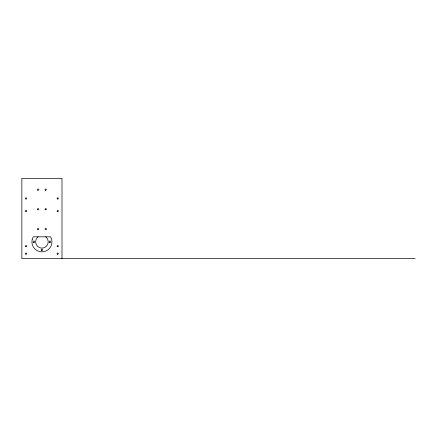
<?xml version="1.0" encoding="UTF-8"?>
<svg xmlns="http://www.w3.org/2000/svg" width="437" height="437" viewBox="0 0 437 437"><rect width="100%" height="100%" fill="white"/><g stroke="black" fill="none" stroke-linecap="round" stroke-linejoin="round"><path stroke-width="0.66" d="M38.216 236.821L37.211 237.695A6.271 6.271 0 0 0 37.784 246.55A6.271 6.271 0 0 0 46.639 245.976A6.271 6.271 0 0 0 46.065 237.127L45.606 236.821M415.15 258.649L21.85 258.649L21.85 178.351L61.999 178.351L61.999 258.649M32.229 239.241L31.89 241.836L32.229 244.436A10.04 10.04 0 0 0 45.765 251.111A10.04 10.04 0 0 0 50.616 236.821L33.234 236.821L32.229 239.241M46.311 229.119L46.267 229.278A0.628 0.628 0 0 1 45.109 229.278L45.066 229.119A0.628 0.628 0 0 1 45.688 228.414A0.628 0.628 0 0 1 46.311 229.119M45.246 209.656A0.628 0.628 0 0 0 46.295 209.378A0.628 0.628 0 0 0 45.524 208.607A0.628 0.628 0 0 0 45.246 209.656M37.719 209.656A0.628 0.628 0 0 0 38.767 209.378A0.628 0.628 0 0 0 37.997 208.607A0.628 0.628 0 0 0 37.719 209.656M37.85 190.182A0.628 0.628 0 0 0 38.789 189.642A0.628 0.628 0 0 0 37.85 189.101A0.628 0.628 0 0 0 37.85 190.182M45.377 190.182A0.628 0.628 0 0 0 46.317 189.642A0.628 0.628 0 0 0 45.377 189.101A0.628 0.628 0 0 0 45.377 190.182M57.422 246.648A0.628 0.628 0 0 0 58.361 246.102A0.628 0.628 0 0 0 57.422 245.561A0.628 0.628 0 0 0 57.422 246.648M57.422 254.176A0.628 0.628 0 0 0 58.361 253.629A0.628 0.628 0 0 0 57.422 253.089A0.628 0.628 0 0 0 57.422 254.176M25.728 254.126A0.628 0.628 0 0 0 26.739 253.722A0.628 0.628 0 0 0 25.881 253.05A0.628 0.628 0 0 0 25.728 254.126M25.75 246.615A0.628 0.628 0 0 0 26.739 246.162A0.628 0.628 0 0 0 25.854 245.534A0.628 0.628 0 0 0 25.75 246.615M25.805 211.513A0.628 0.628 0 0 0 26.744 210.973A0.628 0.628 0 0 0 25.805 210.426A0.628 0.628 0 0 0 25.805 211.513M25.805 198.966A0.628 0.628 0 0 0 26.744 198.425A0.628 0.628 0 0 0 25.805 197.879A0.628 0.628 0 0 0 25.805 198.966M57.422 211.513A0.628 0.628 0 0 0 58.361 210.973A0.628 0.628 0 0 0 57.422 210.426A0.628 0.628 0 0 0 57.422 211.513M57.422 198.966A0.628 0.628 0 0 0 58.361 198.425A0.628 0.628 0 0 0 57.422 197.879A0.628 0.628 0 0 0 57.422 198.966M37.85 229.583A0.628 0.628 0 0 0 38.789 229.037A0.628 0.628 0 0 0 37.85 228.496A0.628 0.628 0 0 0 37.85 229.583M33.518 242.491A0.754 0.754 0 0 0 34.649 241.836A0.754 0.754 0 0 0 33.518 241.186A0.754 0.754 0 0 0 33.518 242.491M49.578 242.491A0.754 0.754 0 0 0 50.708 241.836A0.754 0.754 0 0 0 49.578 241.186A0.754 0.754 0 0 0 49.578 242.491M41.548 250.521A0.754 0.754 0 0 0 42.679 249.866A0.754 0.754 0 0 0 41.548 249.216A0.754 0.754 0 0 0 41.548 250.521"/></g></svg>
